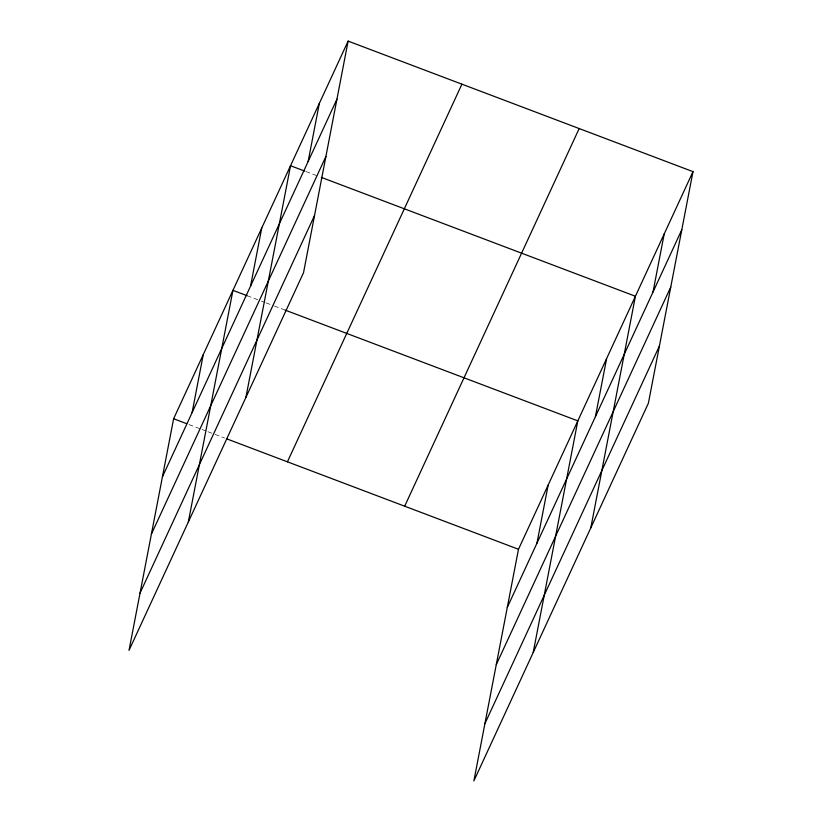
<?xml version="1.0" encoding="UTF-8"?>
<svg xmlns="http://www.w3.org/2000/svg" width="822" height="822" viewBox="0 0 822 822"><rect width="100%" height="100%" fill="white"/><g stroke="black" fill="none" stroke-linecap="round" stroke-linejoin="round"><path stroke-width="0.62" stroke-dasharray="4.11 3.08" d="M305.938 171.551L317.795 176.042M247.175 295.725L260.214 300.667M261.396 301.109L264.951 302.455M266.143 302.907L273.253 305.599M274.435 306.051L285.111 310.089M189.029 424.573L200.876 429.063M202.068 429.516L206.805 431.303M207.997 431.756L213.925 433.995M215.107 434.448L224.591 438.034"/><path stroke-width="1.23" d="M348.117 41.1L173.617 418.747L129.013 650.366L303.513 272.729L348.117 41.1L692.987 171.634L648.383 403.253L473.883 780.9L518.487 549.271L692.987 171.634M192.091 412.644L203.281 354.539M188.341 521.97L232.945 290.341L247.175 295.725M250.546 286.138L261.735 228.033M245.922 397.345L290.526 165.725L304.757 171.11M308.137 161.513L319.326 103.408M536.961 543.178L548.151 485.072M533.211 652.504L577.815 420.874L285.111 310.089M595.426 416.672L606.615 358.567M590.802 527.878L635.406 296.249L321.351 177.388M653.007 292.046L664.197 233.941M162.427 476.842L336.928 99.205M151.402 534.105L325.902 156.468M140.038 593.104L314.538 215.467M287.423 461.82L461.923 84.173M404.681 506.198L579.181 128.551M507.297 607.376L681.798 229.739M496.272 664.638L670.773 287.001M484.908 723.637L659.408 345.99M173.617 418.747L186.656 423.679M226.964 438.938L518.487 549.271"/></g></svg>
